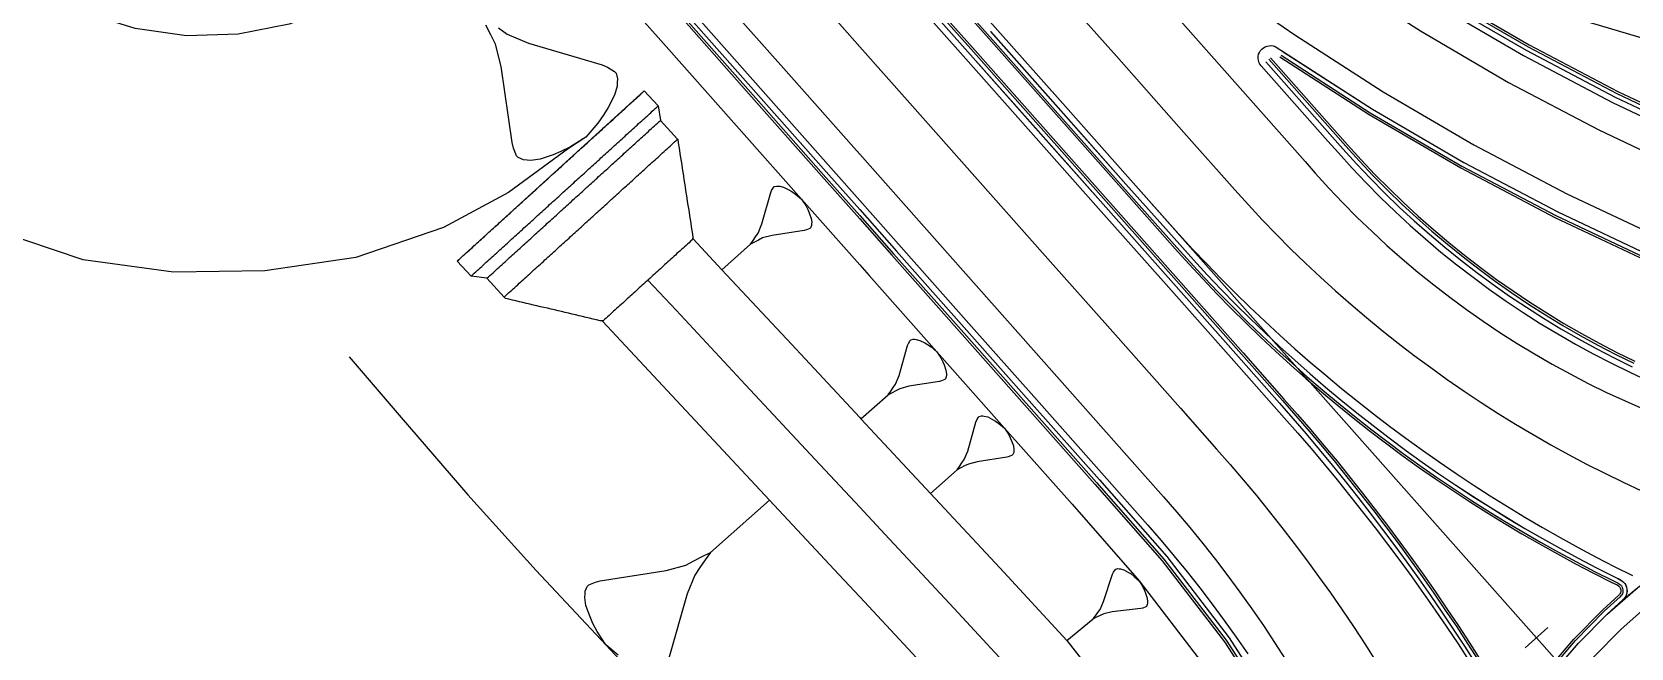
# Model space of a CAD drawing. Extents: x 387562 to 388546, y 804386 to 804945.
# Drawn here: x 387859.4 to 387937.8, y 804760.4 to 804790.6 of the extents above; entities that cross this region are included whole.
import ezdxf

# ---------------------------------------------------------------- set-up
doc = ezdxf.new("R2010")
doc.units = 0
doc.layers.get('0').update_dxf_attribs({"linetype": 'CONTINUOUS'})

msp = doc.modelspace()

# ---------------------------------------------------------------- linework, layer by layer
at = {"color": 1}
for p, q in [((387881.9092, 804790.4293), (387881.6742, 804790.8959)), ((387882.1441, 804789.9627), (387881.9092, 804790.4293)), ((387882.293, 804790.7602), (387882.7199, 804790.459)), ((387882.7199, 804790.459), (387883.7656, 804790.0222)), ((387882.422, 804788.8641), (387882.1441, 804789.9627)), ((387883.7656, 804790.0222), (387887.3691, 804788.9466)), ((387882.9546, 804785.1413), (387882.422, 804788.8641)), ((387887.3691, 804788.9466), (387887.6305, 804788.8373)), ((387887.6305, 804788.8373), (387887.9747, 804788.6322)), ((387887.9747, 804788.6322), (387888.0574, 804788.5362)), ((387888.0574, 804788.5362), (387888.1269, 804788.2615)), ((387888.1136, 804788.0828), (387888.1004, 804787.9042)), ((387888.1269, 804788.2615), (387888.1136, 804788.0828)), ((387887.9779, 804787.464), (387887.6635, 804786.8585)), ((387888.1004, 804787.9042), (387887.9779, 804787.464)), ((387887.4584, 804786.5144), (387887.1572, 804786.0875)), ((387887.6635, 804786.8585), (387887.4584, 804786.5144)), ((387887.1572, 804786.0875), (387886.5682, 804785.4125)), ((387883.0241, 804784.8666), (387882.9546, 804785.1413)), ((387885.8137, 804784.9294), (387885.3471, 804784.6944)), ((387886.5682, 804785.4125), (387885.8137, 804784.9294)), ((387883.1763, 804784.496), (387883.0241, 804784.8666)), ((387883.259, 804784.4), (387883.1763, 804784.496)), ((387883.5204, 804784.2908), (387883.259, 804784.4)), ((387883.6991, 804784.2776), (387883.5204, 804784.2908)), ((387883.8778, 804784.2643), (387883.6991, 804784.2776)), ((387884.3312, 804784.3206), (387883.8778, 804784.2643)), ((387884.9764, 804784.5422), (387884.3312, 804784.3206)), ((387885.3471, 804784.6944), (387884.9764, 804784.5422)), ((387895.2014, 804781.1478), (387895.6366, 804782.6833)), ((387895.6366, 804782.6833), (387895.6814, 804782.7949)), ((387895.6814, 804782.7949), (387895.7664, 804782.9422)), ((387895.7664, 804782.9422), (387895.8067, 804782.9779)), ((387895.8067, 804782.9779), (387895.9228, 804783.009)), ((387895.9228, 804783.009), (387895.9987, 804783.0044)), ((387895.9987, 804783.0044), (387896.0746, 804782.9998)), ((387896.0746, 804782.9998), (387896.2621, 804782.9505)), ((387896.2621, 804782.9505), (387896.521, 804782.8206)), ((387896.521, 804782.8206), (387896.6682, 804782.7356)), ((387896.6682, 804782.7356), (387896.8511, 804782.6103)), ((387896.8511, 804782.6103), (387897.1411, 804782.3643)), ((387897.1411, 804782.3643), (387897.3505, 804782.047)), ((387897.3505, 804782.047), (387897.453, 804781.8504)), ((387897.453, 804781.8504), (387897.5198, 804781.694)), ((387895.0222, 804780.7014), (387895.2014, 804781.1478)), ((387897.5198, 804781.694), (387897.6177, 804781.4214)), ((387897.6351, 804781.0776), (387897.5903, 804780.966)), ((387897.6177, 804781.4214), (387897.6442, 804781.2294)), ((387897.6396, 804781.1535), (387897.6351, 804781.0776)), ((387897.6442, 804781.2294), (387897.6396, 804781.1535)), ((387894.6464, 804780.1527), (387894.7716, 804780.3356)), ((387894.843, 804780.2551), (387894.6464, 804780.1527)), ((387894.7716, 804780.3356), (387894.8969, 804780.5185)), ((387895.0396, 804780.3576), (387894.843, 804780.2551)), ((387894.8969, 804780.5185), (387895.0222, 804780.7014)), ((387895.2362, 804780.46), (387895.0396, 804780.3576)), ((387895.7008, 804780.5844), (387895.2362, 804780.46)), ((387897.2775, 804780.8324), (387895.7008, 804780.5844)), ((387897.3936, 804780.8635), (387897.2775, 804780.8324)), ((387897.55, 804780.9303), (387897.3936, 804780.8635)), ((387897.5903, 804780.966), (387897.55, 804780.9303)), ((387893.2381, 804778.9041), (387894.6464, 804780.1527)), ((387901.9288, 804773.7236), (387902.343, 804775.1851)), ((387902.343, 804775.1851), (387902.3856, 804775.2913)), ((387902.3856, 804775.2913), (387902.4666, 804775.4315)), ((387902.4666, 804775.4315), (387902.5049, 804775.4654)), ((387902.5049, 804775.4654), (387902.6154, 804775.495)), ((387902.6154, 804775.495), (387902.6877, 804775.4907)), ((387902.6877, 804775.4907), (387902.7599, 804775.4863)), ((387902.7599, 804775.4863), (387902.9383, 804775.4394)), ((387902.9383, 804775.4394), (387903.1847, 804775.3158)), ((387903.1847, 804775.3158), (387903.3248, 804775.2348)), ((387903.3248, 804775.2348), (387903.4989, 804775.1156)), ((387903.4989, 804775.1156), (387903.7749, 804774.8815)), ((387903.7749, 804774.8815), (387903.9742, 804774.5795)), ((387903.9742, 804774.5795), (387904.0718, 804774.3923)), ((387904.0718, 804774.3923), (387904.1353, 804774.2435)), ((387904.1353, 804774.2435), (387904.2285, 804773.9841)), ((387904.2285, 804773.9841), (387904.2537, 804773.8013)), ((387901.639, 804773.1247), (387901.7582, 804773.2988)), ((387901.7582, 804773.2988), (387901.9288, 804773.7236)), ((387902.4041, 804773.1875), (387901.9619, 804773.0691)), ((387903.9047, 804773.4235), (387902.4041, 804773.1875)), ((387904.0153, 804773.4531), (387903.9047, 804773.4235)), ((387904.1641, 804773.5167), (387904.0153, 804773.4531)), ((387904.2024, 804773.5506), (387904.1641, 804773.5167)), ((387904.245, 804773.6568), (387904.2024, 804773.5506)), ((387904.2494, 804773.7291), (387904.245, 804773.6568)), ((387904.2537, 804773.8013), (387904.2494, 804773.7291)), ((387900.0602, 804771.5883), (387901.4005, 804772.7765)), ((387901.4005, 804772.7765), (387901.5198, 804772.9506)), ((387901.5877, 804772.8741), (387901.4005, 804772.7765)), ((387901.5198, 804772.9506), (387901.639, 804773.1247)), ((387901.7748, 804772.9716), (387901.5877, 804772.8741)), ((387901.9619, 804773.0691), (387901.7748, 804772.9716)), ((387905.7378, 804771.5395), (387905.8166, 804771.6761)), ((387905.8166, 804771.6761), (387905.854, 804771.7092)), ((387905.854, 804771.7092), (387905.9617, 804771.7381)), ((387905.9617, 804771.7381), (387906.0321, 804771.7338)), ((387906.0321, 804771.7338), (387906.1025, 804771.7296)), ((387906.1025, 804771.7296), (387906.2765, 804771.6838)), ((387906.2765, 804771.6838), (387906.5166, 804771.5634)), ((387905.2925, 804770.0116), (387905.6962, 804771.436)), ((387905.6962, 804771.436), (387905.7378, 804771.5395)), ((387906.5166, 804771.5634), (387906.6531, 804771.4845)), ((387906.6531, 804771.4845), (387906.8228, 804771.3683)), ((387906.8228, 804771.3683), (387907.0918, 804771.1401)), ((387907.0918, 804771.1401), (387907.2861, 804770.8457)), ((387907.2861, 804770.8457), (387907.3811, 804770.6633)), ((387907.3811, 804770.6633), (387907.4431, 804770.5183)), ((387907.4431, 804770.5183), (387907.5339, 804770.2655)), ((387907.5339, 804770.2655), (387907.5585, 804770.0873)), ((387907.5543, 804770.0169), (387907.55, 804769.9465)), ((387907.5585, 804770.0873), (387907.5543, 804770.0169)), ((387904.7776, 804769.0885), (387904.8938, 804769.2582)), ((387904.8938, 804769.2582), (387905.0101, 804769.4279)), ((387905.1424, 804769.2786), (387904.96, 804769.1835)), ((387905.0101, 804769.4279), (387905.1263, 804769.5976)), ((387905.1263, 804769.5976), (387905.2925, 804770.0116)), ((387905.3248, 804769.3736), (387905.1424, 804769.2786)), ((387905.7558, 804769.489), (387905.3248, 804769.3736)), ((387907.2183, 804769.7191), (387905.7558, 804769.489)), ((387907.3261, 804769.7479), (387907.2183, 804769.7191)), ((387907.4711, 804769.8099), (387907.3261, 804769.7479)), ((387907.5085, 804769.843), (387907.4711, 804769.8099)), ((387907.55, 804769.9465), (387907.5085, 804769.843)), ((387903.4713, 804767.9303), (387904.7776, 804769.0885)), ((387904.96, 804769.1835), (387904.7776, 804769.0885)), ((387895.5705, 804767.608), (387892.679, 804765.0446)), ((387891.4679, 804764.4135), (387891.8716, 804764.6239)), ((387891.8716, 804764.6239), (387892.2753, 804764.8342)), ((387892.4218, 804764.669), (387892.1646, 804764.2934)), ((387892.2753, 804764.8342), (387892.679, 804765.0446)), ((387892.679, 804765.0446), (387892.4218, 804764.669)), ((387887.2769, 804763.6489), (387890.5141, 804764.1581)), ((387890.5141, 804764.1581), (387891.4679, 804764.4135)), ((387891.9074, 804763.9179), (387891.5394, 804763.0015)), ((387892.1646, 804764.2934), (387891.9074, 804763.9179)), ((387911.9586, 804762.6336), (387912.3926, 804763.9708)), ((387912.3926, 804763.9708), (387912.4357, 804764.0676)), ((387912.4357, 804764.0676), (387912.5154, 804764.1944)), ((387912.5154, 804764.1944), (387912.552, 804764.2244)), ((387912.552, 804764.2244), (387912.6553, 804764.2479)), ((387912.6553, 804764.2479), (387912.722, 804764.2414)), ((387912.722, 804764.2414), (387912.7886, 804764.2349)), ((387912.7886, 804764.2349), (387912.952, 804764.1852)), ((387912.952, 804764.1852), (387913.1756, 804764.0623)), ((387913.1756, 804764.0623), (387913.3024, 804763.9826)), ((387913.3024, 804763.9826), (387913.4592, 804763.8663)), ((387913.4592, 804763.8663), (387913.7063, 804763.6401)), ((387886.524, 804762.8339), (387886.5334, 804762.9897)), ((387886.5334, 804762.9897), (387886.5428, 804763.1456)), ((387886.5428, 804763.1456), (387886.6347, 804763.3747)), ((387886.6347, 804763.3747), (387886.7174, 804763.4479)), ((387886.7174, 804763.4479), (387887.0384, 804763.585)), ((387887.0384, 804763.585), (387887.2769, 804763.6489)), ((387891.5394, 804763.0015), (387890.6459, 804759.8487)), ((387913.7063, 804763.6401), (387913.8801, 804763.3539)), ((387913.8801, 804763.3539), (387913.9638, 804763.1774)), ((387913.9638, 804763.1774), (387914.0174, 804763.0375)), ((387914.0174, 804763.0375), (387914.0945, 804762.7944)), ((387886.5785, 804762.4396), (387886.524, 804762.8339)), ((387886.7795, 804761.88), (387886.5785, 804762.4396)), ((387911.6697, 804762.0898), (387911.7861, 804762.2467)), ((387911.7861, 804762.2467), (387911.9586, 804762.6336)), ((387913.7756, 804762.2872), (387912.3795, 804762.1212)), ((387913.8788, 804762.3107), (387913.7756, 804762.2872)), ((387914.0187, 804762.3643), (387913.8788, 804762.3107)), ((387914.0553, 804762.3944), (387914.0187, 804762.3643)), ((387914.0985, 804762.4911), (387914.0553, 804762.3944)), ((387914.0945, 804762.7944), (387914.1115, 804762.6245)), ((387914.105, 804762.5578), (387914.0985, 804762.4911)), ((387914.1115, 804762.6245), (387914.105, 804762.5578)), ((387886.9166, 804761.5589), (387886.7795, 804761.88)), ((387887.1269, 804761.1552), (387886.9166, 804761.5589)), ((387910.1561, 804760.7238), (387911.4371, 804761.7761)), ((387911.4371, 804761.7761), (387911.5534, 804761.9329)), ((387911.6135, 804761.8597), (387911.4371, 804761.7761)), ((387911.5534, 804761.9329), (387911.6697, 804762.0898)), ((387911.79, 804761.9434), (387911.6135, 804761.8597)), ((387911.9665, 804762.027), (387911.79, 804761.9434)), ((387912.3795, 804762.1212), (387911.9665, 804762.027)), ((387887.557, 804760.5037), (387887.1269, 804761.1552)), ((387888.1523, 804759.9987), (387887.557, 804760.5037))]:
    msp.add_line(p, q, dxfattribs=at)
at = {"color": 3}
msp.add_line((387933.7407, 804761.3555), (387932.6183, 804760.3604), dxfattribs=at)
at = {"color": 1, "linetype": 'CONTINUOUS'}
for points in [[(387886.5682, 804785.4125), (387885.7182, 804784.8436), (387882.7822, 804782.699), (387879.5863, 804780.9818), (387875.2978, 804779.5095), (387870.8393, 804778.8517), (387866.3619, 804778.786), (387861.9299, 804779.389), (387857.6974, 804780.8168), (387853.9182, 804783.1521), (387850.7933, 804786.2337), (387848.597, 804789.4232), (387848.3819, 804789.7881), (387848.1478, 804790.1354), (387846.036, 804793.8957), (387845.2519, 804795.9183), (387843.9405, 804800)], [(387878.544, 804794.7214), (387877.775, 804794.0585), (387876.1576, 804792.8416), (387874.3932, 804791.8497), (387872.0194, 804790.9496), (387869.5292, 804790.4558), (387866.9915, 804790.3819), (387864.4768, 804790.7301), (387862.0546, 804791.4906), (387859.7922, 804792.6424), (387857.7522, 804794.1535), (387856.1533, 804795.7864), (387855.9912, 804795.9822), (387855.8324, 804796.1806), (387854.3872, 804798.3867), (387853.5196, 804800)], [(387882.0546, 804800), (387884.0605, 804797.4958), (387887.1904, 804793.5885), (387890.5073, 804789.8471), (387893.8242, 804786.1057), (387897.1411, 804782.3643), (387900, 804779.1395)], [(387883.9119, 804800), (387885.2204, 804798.524), (387888.5373, 804794.7826), (387891.8542, 804791.0412), (387895.1711, 804787.2998), (387898.488, 804783.5584), (387900, 804781.8529)], [(387917.2382, 804800), (387920.2728, 804797.6507), (387921.5667, 804796.7073), (387924.2915, 804794.81), (387928.4299, 804792.1467), (387932.6802, 804789.6658), (387937.0343, 804787.372), (387941.484, 804785.2696), (387946.0208, 804783.3625), (387950.6362, 804781.6545), (387955.3216, 804780.1487), (387960.0679, 804778.8479), (387964.8663, 804777.7547), (387969.7077, 804776.8711), (387973.4783, 804776.3322), (387974.5829, 804776.1987), (387978.1803, 804775.8402), (387979.4827, 804775.7389), (387984.3979, 804775.4925), (387989.3191, 804775.4599), (387994.2371, 804775.6413), (387999.1426, 804776.0363), (388000, 804776.143)], [(387919.3613, 804800), (387921.0461, 804798.6957), (387922.3251, 804797.7632), (387925.0186, 804795.8877), (387929.1095, 804793.2549), (387933.772, 804791.6332), (387938.4639, 804790.2349), (387942.7878, 804788.1919), (387947.1964, 804786.3388), (387951.6814, 804784.679), (387956.2342, 804783.2158), (387960.8464, 804781.9518), (387965.5091, 804780.8895), (387970.2137, 804780.0308), (387973.8777, 804779.5072), (387974.9511, 804779.3775), (387978.4468, 804779.0291), (387979.7124, 804778.9307), (387984.4886, 804778.6912), (387989.2707, 804778.6596), (387994.0497, 804778.8358), (387998.8165, 804779.2196), (388000, 804779.3669)], [(387900, 804795.572), (387901.9812, 804793.3372), (387905.2981, 804789.5958), (387908.615, 804785.8544), (387911.9319, 804782.113), (387915.2488, 804778.3716), (387918.5657, 804774.6302), (387920.5741, 804772.3647), (387921.2338, 804771.6131), (387921.8859, 804770.855), (387922.5303, 804770.0903), (387923.1671, 804769.3193), (387923.7962, 804768.5419), (387924.4174, 804767.7583), (387925.0308, 804766.9685), (387925.6363, 804766.1726), (387926.2337, 804765.3707), (387926.8231, 804764.5629), (387927.4044, 804763.7492), (387927.9776, 804762.9297), (387928.5425, 804762.1046), (387929.0991, 804761.2738), (387929.6474, 804760.4375), (387930.1873, 804759.5958)], [(387906.419, 804790.5896), (387909.7359, 804786.8482), (387913.0528, 804783.1067), (387915.6885, 804780.1338), (387916.3572, 804779.3903), (387917.0365, 804778.6564), (387917.7261, 804777.9322), (387918.4261, 804777.218), (387919.1362, 804776.5139), (387919.8562, 804775.82), (387920.5862, 804775.1365), (387921.3258, 804774.4634), (387922.0749, 804773.801), (387922.8334, 804773.1493), (387923.6012, 804772.5086), (387924.378, 804771.8789), (387925.1638, 804771.2603), (387925.9583, 804770.653), (387926.7614, 804770.0572), (387927.5729, 804769.4729), (387928.3927, 804768.9002), (387929.2206, 804768.3393), (387930.0564, 804767.7903), (387930.9, 804767.2533), (387931.7511, 804766.7283), (387932.6097, 804766.2156), (387933.4755, 804765.7153), (387934.3484, 804765.2273), (387935.2281, 804764.7518), (387936.1146, 804764.289), (387937.0076, 804763.8389), (387937.281, 804763.7043), (387937.3666, 804763.6531), (387937.4426, 804763.5884), (387937.5067, 804763.5121), (387937.5573, 804763.4261), (387937.5929, 804763.333), (387937.6126, 804763.2352), (387937.6158, 804763.1356), (387937.6024, 804763.0368), (387937.5728, 804762.9415), (387937.5279, 804762.8525), (387937.4687, 804762.7722), (387937.4116, 804762.7151)], [(387919.9062, 804789.0953), (387923.1799, 804785.4028), (387923.6881, 804784.8295), (387924.3562, 804784.0925), (387925.0396, 804783.3716), (387925.7388, 804782.666), (387926.4535, 804781.9762), (387927.1833, 804781.3024), (387927.928, 804780.645), (387928.687, 804780.0043), (387929.4602, 804779.3807), (387930.247, 804778.7743), (387931.047, 804778.1857), (387931.86, 804777.6149), (387932.6854, 804777.0623), (387933.5229, 804776.5282), (387934.3721, 804776.0129), (387935.2325, 804775.5165), (387936.1037, 804775.0394), (387936.9853, 804774.5818), (387937.8769, 804774.1438)], [(387920.7672, 804789.5868), (387925.136, 804786.7753), (387929.6228, 804784.1562), (387934.2193, 804781.7347), (387938.9166, 804779.5153), (387943.706, 804777.5021), (387948.5783, 804775.699), (387953.5245, 804774.1094), (387958.535, 804772.7362), (387963.6005, 804771.5822), (387968.7113, 804770.6494), (387972.6918, 804770.0805), (387973.8579, 804769.9396), (387977.6556, 804769.5611), (387979.0305, 804769.4542), (387984.2192, 804769.194), (387989.4144, 804769.1597), (387994.6062, 804769.3511), (387999.7847, 804769.7681), (388000, 804769.7949)], [(387900, 804781.8529), (387901.8049, 804779.817), (387905.1218, 804776.0756), (387908.4387, 804772.3342), (387911.7556, 804768.5928), (387915.0532, 804764.8342), (387918.107, 804760.8596), (387920.8479, 804756.6075), (387923.2634, 804752.067), (387925.333, 804747.2198)], [(387891.8327, 804780.4112), (387893.2381, 804778.9041), (387896.6491, 804775.2462), (387900, 804771.6528)], [(387900, 804779.1395), (387900.458, 804778.6229), (387903.7749, 804774.8815), (387907.0918, 804771.1401), (387910.4087, 804767.3987), (387913.7063, 804763.6401), (387916.7601, 804759.6655), (387919.501, 804755.4134), (387921.9165, 804750.8729), (387923.9861, 804746.0257)], [(387887.3949, 804776.3753), (387888.7484, 804774.9238), (387892.1594, 804771.2659), (387895.5705, 804767.608), (387898.9816, 804763.9501), (387900, 804762.8582)], [(387874.9713, 804774.6306), (387877.525, 804771.6559), (387880.7844, 804767.8635), (387884.1435, 804764.1595), (387887.557, 804760.5037), (387890.9704, 804756.8479), (387894.3596, 804753.2444), (387897.394, 804750.2403), (387899.6288, 804747.5888), (387900, 804747.0246)], [(387900, 804771.6528), (387900.0602, 804771.5883), (387903.4713, 804767.9303), (387906.8743, 804764.2815), (387910.1561, 804760.7238), (387913.0353, 804757.0397), (387915.5398, 804753.0868), (387917.7047, 804748.8552), (387919.542, 804744.3512), (387919.7201, 804743.2934)], [(387900, 804762.8582), (387902.3743, 804760.3128), (387905.5198, 804756.9152), (387908.1313, 804753.5827), (387910.3662, 804750.048), (387912.2935, 804746.263), (387913.9273, 804742.2357), (387914.038, 804741.3662)], [(387933.9344, 804759.0654), (387935.2314, 804760.5873), (387936.6356, 804762.011), (387937.4116, 804762.7151)]]:
    msp.add_lwpolyline(points, dxfattribs=at)
at = {"color": 7, "linetype": 'CONTINUOUS'}
for points in [[(387883.511, 804800), (387884.9959, 804798.325), (387888.3128, 804794.5836), (387891.6297, 804790.8422), (387894.9466, 804787.1008), (387898.2635, 804783.3594), (387900, 804781.4006)], [(387883.658, 804800), (387885.0782, 804798.398), (387888.3951, 804794.6566), (387891.712, 804790.9152), (387895.0289, 804787.1738), (387898.3458, 804783.4324), (387900, 804781.5665)], [(387886.3174, 804800), (387886.5673, 804799.7181), (387889.8842, 804795.9767), (387893.2011, 804792.2353), (387896.518, 804788.4939), (387899.8349, 804784.7525), (387900, 804784.5662)], [(387890.9948, 804800), (387892.5032, 804798.2985), (387895.8201, 804794.5571), (387899.137, 804790.8157), (387900, 804789.8423)], [(387908.9749, 804800), (387909.1138, 804799.8718), (387913.0465, 804796.544), (387917.1202, 804793.3903), (387918.4747, 804792.4027), (387921.3271, 804790.4166), (387925.6593, 804787.6286), (387930.1085, 804785.0315), (387934.6665, 804782.6303), (387939.3245, 804780.4294), (387944.0737, 804778.4331), (387948.9053, 804776.6451), (387953.81, 804775.0688), (387958.7785, 804773.7072), (387963.8016, 804772.5628), (387968.8696, 804771.6378), (387972.8168, 804771.0736), (387973.9731, 804770.9339), (387977.739, 804770.5586)], [(387914.3793, 804800), (387915.2487, 804799.2643), (387919.2021, 804796.2038), (387920.5166, 804795.2454), (387923.2847, 804793.3179), (387927.489, 804790.6123), (387931.8068, 804788.0919), (387936.2301, 804785.7616), (387940.7505, 804783.6257), (387945.3595, 804781.6884), (387950.0484, 804779.9532), (387954.8082, 804778.4234), (387959.63, 804777.102), (387964.5047, 804775.9914), (387969.4231, 804775.0937), (387973.2536, 804774.5463), (387974.3758, 804774.4107), (387978.0304, 804774.0464), (387979.3535, 804773.9436), (387984.3468, 804773.6932), (387989.3463, 804773.6601), (387994.3426, 804773.8444), (387999.326, 804774.2456), (388000, 804774.3295)], [(387914.3793, 804800), (387915.2487, 804799.2643), (387919.2021, 804796.2038), (387920.5166, 804795.2454), (387923.2847, 804793.3179), (387927.489, 804790.6123), (387931.8068, 804788.0919), (387936.2301, 804785.7616), (387940.7505, 804783.6257), (387945.3595, 804781.6884), (387950.0484, 804779.9532), (387954.8082, 804778.4234), (387959.63, 804777.102), (387964.5047, 804775.9914), (387969.4231, 804775.0937), (387973.2536, 804774.5463), (387974.3758, 804774.4107), (387978.0304, 804774.0464), (387979.3535, 804773.9436), (387984.3468, 804773.6932), (387989.3463, 804773.6601), (387994.3426, 804773.8444), (387999.326, 804774.2456), (388000, 804774.3295)], [(387917.5485, 804800), (387920.3858, 804797.8034), (387921.6775, 804796.8617), (387924.3978, 804794.9675), (387928.5293, 804792.3087), (387932.7724, 804789.8319), (387937.1192, 804787.542), (387941.5614, 804785.4431), (387946.0906, 804783.5392), (387950.6983, 804781.8341), (387955.3758, 804780.3308), (387960.1141, 804779.0322), (387964.9045, 804777.9408), (387969.7377, 804777.0587), (387973.502, 804776.5207), (387974.6047, 804776.3875), (387978.1962, 804776.0295), (387979.4963, 804775.9284), (387984.4033, 804775.6824), (387989.3162, 804775.6499), (387994.226, 804775.831), (387999.1232, 804776.2253), (388000, 804776.3344)], [(387917.7281, 804800), (387920.4512, 804797.8919), (387921.7417, 804796.951), (387924.4593, 804795.0587), (387928.5868, 804792.4025), (387932.8258, 804789.9281), (387937.1683, 804787.6404), (387941.6062, 804785.5435), (387946.131, 804783.6416), (387950.7342, 804781.938), (387955.4071, 804780.4362), (387960.1409, 804779.1389), (387964.9266, 804778.0486), (387969.7551, 804777.1673), (387973.5157, 804776.6298), (387974.6174, 804776.4967), (387978.2053, 804776.1391), (387979.5042, 804776.0381), (387984.4064, 804775.7924), (387989.3146, 804775.7599), (387994.2196, 804775.9408), (387999.112, 804776.3347), (388000, 804776.4452)], [(387900, 804796.0242), (387902.2057, 804793.5362), (387905.5226, 804789.7948), (387908.8395, 804786.0534), (387912.1564, 804782.312), (387915.4733, 804778.5706), (387918.7902, 804774.8292), (387920.7994, 804772.5629), (387921.4602, 804771.8099), (387922.1143, 804771.0495), (387922.7607, 804770.2825), (387923.3994, 804769.5092), (387924.0303, 804768.7295), (387924.6534, 804767.9435), (387925.2687, 804767.1513), (387925.8759, 804766.3531), (387926.4752, 804765.5487), (387927.0664, 804764.7385), (387927.6494, 804763.9223), (387928.2243, 804763.1004), (387928.7909, 804762.2728), (387929.3492, 804761.4395), (387929.8991, 804760.6007), (387930.4407, 804759.7565)], [(387900, 804795.8735), (387902.1309, 804793.4699), (387905.4478, 804789.7285), (387908.7647, 804785.9871), (387912.0816, 804782.2457), (387915.3985, 804778.5043), (387918.7154, 804774.7629), (387920.7243, 804772.4968), (387921.3847, 804771.7443), (387922.0381, 804770.9846), (387922.6839, 804770.2185), (387923.322, 804769.4459), (387923.9523, 804768.667), (387924.5748, 804767.8818), (387925.1894, 804767.0904), (387925.796, 804766.2929), (387926.3947, 804765.4894), (387926.9853, 804764.6799), (387927.5677, 804763.8646), (387928.142, 804763.0435), (387928.7081, 804762.2167), (387929.2658, 804761.3843), (387929.8152, 804760.5463), (387930.3562, 804759.7029)], [(387900, 804795.1183), (387901.756, 804793.1376), (387905.0729, 804789.3961), (387908.3898, 804785.6547), (387911.7067, 804781.9133), (387915.0236, 804778.1719), (387918.3405, 804774.4305), (387920.8128, 804771.6418), (387921.4724, 804770.8902), (387922.1245, 804770.1321), (387922.7689, 804769.3675), (387923.4057, 804768.5964), (387924.0348, 804767.8191), (387924.656, 804767.0355), (387925.2694, 804766.2457), (387925.8748, 804765.4498), (387926.4723, 804764.6479), (387927.0617, 804763.8401), (387927.643, 804763.0264), (387928.2161, 804762.2069), (387928.781, 804761.3818), (387929.3376, 804760.551), (387929.8859, 804759.7147)], [(387902.8776, 804794.132), (387906.1945, 804790.3906), (387909.5114, 804786.6491), (387912.8284, 804782.9077), (387915.4651, 804779.9335), (387916.1356, 804779.1881), (387916.8177, 804778.451), (387917.5104, 804777.7238), (387918.2133, 804777.0065), (387918.9265, 804776.2994), (387919.6496, 804775.6025), (387920.3827, 804774.916), (387921.1254, 804774.2401), (387921.8778, 804773.5748), (387922.6396, 804772.9204), (387923.4106, 804772.2769), (387924.1908, 804771.6445), (387924.9799, 804771.0233), (387925.7778, 804770.4134), (387926.5843, 804769.815), (387927.3993, 804769.2282), (387928.2227, 804768.653), (387929.0541, 804768.0897), (387929.8935, 804767.5384), (387930.7407, 804766.999), (387931.5955, 804766.4719), (387932.4577, 804765.957), (387933.3273, 804765.4545), (387934.2039, 804764.9644), (387935.0874, 804764.4869), (387935.9776, 804764.0221), (387936.8745, 804763.57), (387937.1326, 804763.4435), (387937.1915, 804763.4095), (387937.2297, 804763.377), (387937.2617, 804763.3389), (387937.287, 804763.296), (387937.3048, 804763.2495), (387937.3146, 804763.2007), (387937.3162, 804763.1509), (387937.3095, 804763.1016), (387937.2948, 804763.0541), (387937.2723, 804763.0097), (387937.2428, 804762.9696), (387937.2143, 804762.941)], [(387902.9525, 804794.1983), (387906.2694, 804790.4569), (387909.5863, 804786.7155), (387912.9032, 804782.9741), (387915.5396, 804780.0003), (387916.2094, 804779.2555), (387916.8907, 804778.5195), (387917.5823, 804777.7933), (387918.2843, 804777.077), (387918.9964, 804776.3709), (387919.7185, 804775.675), (387920.4505, 804774.9895), (387921.1922, 804774.3145), (387921.9435, 804773.6502), (387922.7042, 804772.9967), (387923.4741, 804772.3541), (387924.2532, 804771.7226), (387925.0412, 804771.1023), (387925.838, 804770.4933), (387926.6433, 804769.8957), (387927.4572, 804769.3097), (387928.2793, 804768.7354), (387929.1096, 804768.1729), (387929.9478, 804767.6223), (387930.7938, 804767.0838), (387931.6474, 804766.5574), (387932.5084, 804766.0432), (387933.3767, 804765.5414), (387934.252, 804765.052), (387935.1343, 804764.5752), (387936.0233, 804764.1111), (387936.9188, 804763.6597), (387937.1818, 804763.5306), (387937.2501, 804763.4905), (387937.3007, 804763.4475), (387937.3434, 804763.3966), (387937.3771, 804763.3394), (387937.4008, 804763.2773), (387937.4139, 804763.2122), (387937.4161, 804763.1458), (387937.4072, 804763.08), (387937.3875, 804763.0166), (387937.3575, 804762.9573), (387937.3181, 804762.9038), (387937.28, 804762.8657)], [(387909.2632, 804793.1111), (387912.5802, 804789.3697), (387915.8971, 804785.6283), (387918.3844, 804782.8225), (387919.054, 804782.0798), (387919.7359, 804781.3484), (387920.4299, 804780.6284), (387921.1357, 804779.92), (387921.8533, 804779.2236), (387922.5824, 804778.5392), (387923.3228, 804777.867), (387924.0743, 804777.2073), (387924.8366, 804776.5602), (387925.6097, 804775.9258), (387926.3932, 804775.3045), (387927.187, 804774.6963), (387927.9908, 804774.1014), (387928.8044, 804773.52), (387929.6276, 804772.9522), (387930.4601, 804772.3983), (387931.3017, 804771.8582), (387932.1522, 804771.3323), (387933.0114, 804770.8206), (387933.879, 804770.3234), (387934.7547, 804769.8406), (387935.6384, 804769.3725), (387936.5297, 804768.9192), (387937.4285, 804768.4808), (387938.3345, 804768.0575)], [(387915.1991, 804791.6915), (387918.516, 804787.9501), (387921.8329, 804784.2087), (387922.3317, 804783.6461), (387923.0033, 804782.9052), (387923.6913, 804782.1795), (387924.3952, 804781.4692), (387925.1147, 804780.7748), (387925.8494, 804780.0965), (387926.5991, 804779.4346), (387927.3632, 804778.7897), (387928.1416, 804778.1618), (387928.9336, 804777.5514), (387929.7391, 804776.9588), (387930.5575, 804776.3842), (387931.3884, 804775.8279), (387932.2316, 804775.2902), (387933.0864, 804774.7714), (387933.9526, 804774.2717), (387934.8297, 804773.7914), (387935.7172, 804773.3307), (387936.6148, 804772.8898), (387937.5219, 804772.469), (387938.4381, 804772.0684)], [(387906.6443, 804790.7892), (387909.9612, 804787.0478), (387913.2781, 804783.3064), (387914.9749, 804781.3925), (387915.6432, 804780.6486), (387916.3214, 804779.9138), (387917.0094, 804779.188), (387917.7069, 804778.4715), (387918.414, 804777.7644), (387919.1304, 804777.0667), (387919.856, 804776.3787), (387920.5908, 804775.7003), (387921.3345, 804775.0319), (387922.0871, 804774.3734), (387922.8484, 804773.725), (387923.6183, 804773.0869), (387924.3966, 804772.459), (387925.1833, 804771.8416), (387925.978, 804771.2347), (387926.7808, 804770.6385), (387927.5915, 804770.053), (387928.4099, 804769.4784), (387929.2359, 804768.9147), (387930.0694, 804768.3621), (387930.9101, 804767.8207), (387931.758, 804767.2906), (387932.6129, 804766.7717), (387933.4746, 804766.2644), (387934.343, 804765.7685), (387935.218, 804765.2843), (387936.0993, 804764.8118), (387936.9868, 804764.3511), (387937.8804, 804763.9022)], [(387900, 804789.8423), (387902.4539, 804787.0743), (387905.7708, 804783.3329), (387909.0877, 804779.5915), (387912.4046, 804775.8501), (387915.7215, 804772.1087), (387917.4963, 804770.1068), (387918.1549, 804769.3544), (387918.8042, 804768.5938), (387919.4438, 804767.8251), (387920.0739, 804767.0486), (387920.6941, 804766.2642), (387921.3045, 804765.4721), (387921.905, 804764.6724), (387922.4954, 804763.8654), (387923.0757, 804763.0509), (387923.6457, 804762.2293), (387924.2055, 804761.4007), (387924.7548, 804760.5651), (387925.2937, 804759.7227)], [(387920.0484, 804789.2214), (387923.322, 804785.5288), (387923.8297, 804784.9562), (387924.4956, 804784.2217), (387925.176, 804783.5038), (387925.8722, 804782.8013), (387926.5839, 804782.1144), (387927.3107, 804781.4435), (387928.0521, 804780.7889), (387928.808, 804780.1509), (387929.5778, 804779.5299), (387930.3613, 804778.9261), (387931.1579, 804778.3399), (387931.9674, 804777.7716), (387932.7893, 804777.2214), (387933.6233, 804776.6895), (387934.4688, 804776.1764), (387935.3256, 804775.6821), (387936.1931, 804775.2071), (387937.071, 804774.7514), (387937.9588, 804774.3153)], [(387920.1307, 804789.2944), (387923.4043, 804785.6018), (387923.9116, 804785.0296), (387924.5762, 804784.2964), (387925.255, 804783.5804), (387925.9495, 804782.8796), (387926.6594, 804782.1944), (387927.3844, 804781.5251), (387928.124, 804780.8721), (387928.878, 804780.2357), (387929.6459, 804779.6163), (387930.4274, 804779.014), (387931.2221, 804778.4292), (387932.0296, 804777.8623), (387932.8495, 804777.3134), (387933.6814, 804776.7829), (387934.5249, 804776.271), (387935.3795, 804775.778), (387936.2449, 804775.3041), (387937.1206, 804774.8496), (387938.0062, 804774.4146)], [(387920.5994, 804789.3382), (387924.9792, 804786.5195), (387929.4773, 804783.8939), (387934.0852, 804781.4663), (387938.7944, 804779.2413), (387943.5958, 804777.2231), (387948.4804, 804775.4155), (387953.4389, 804773.8218), (387958.462, 804772.4453), (387963.5402, 804771.2883), (387968.6639, 804770.3531), (387972.6544, 804769.7828), (387973.8234, 804769.6416), (387977.6306, 804769.2621), (387979.0089, 804769.1549), (387984.2107, 804768.8941), (387989.419, 804768.8597), (387994.6237, 804769.0516), (387999.8153, 804769.4696), (388000, 804769.4926)], [(387920.6554, 804789.421), (387925.0314, 804786.6048), (387929.5258, 804783.9814), (387934.1299, 804781.5558), (387938.8351, 804779.3326), (387943.6325, 804777.3161), (387948.513, 804775.51), (387953.4674, 804773.9177), (387958.4863, 804772.5423), (387963.5603, 804771.3863), (387968.6797, 804770.4519), (387972.6669, 804769.882), (387973.8349, 804769.7409), (387977.639, 804769.3618), (387979.0161, 804769.2547), (387984.2136, 804768.9941), (387989.4174, 804768.9597), (387994.6179, 804769.1515), (387999.8051, 804769.5691), (388000, 804769.5934)], [(387900, 804784.5662), (387903.1518, 804781.0111), (387906.4687, 804777.2697), (387909.7856, 804773.5283), (387913.1025, 804769.7868), (387914.8877, 804767.7732), (387915.5449, 804767.0195), (387916.1896, 804766.2552), (387916.8218, 804765.4804), (387917.4412, 804764.6953), (387918.0476, 804763.9001), (387918.6409, 804763.0952), (387919.2209, 804762.2806), (387919.7875, 804761.4566), (387920.3405, 804760.6235), (387920.8798, 804759.7813)], [(387900, 804781.5665), (387901.6627, 804779.6909), (387904.9796, 804775.9495), (387908.2965, 804772.2081), (387911.6134, 804768.4667), (387914.911, 804764.7082), (387917.9649, 804760.7336), (387920.7057, 804756.4815), (387923.1212, 804751.9409), (387925.1908, 804747.0937)], [(387900, 804781.4006), (387901.5804, 804779.618), (387904.8973, 804775.8766), (387908.2142, 804772.1352), (387911.5311, 804768.3937), (387914.8287, 804764.6352), (387917.8826, 804760.6606), (387920.6234, 804756.4085), (387923.0389, 804751.8679), (387925.1085, 804747.0208)], [(387889.6163, 804778.3905), (387890.9932, 804776.914), (387894.4043, 804773.2561), (387897.8153, 804769.5981), (387900, 804767.2554)], [(387935.9692, 804759.9108), (387937.3222, 804761.2826), (387938.7714, 804762.5525), (387940.3091, 804763.7137), (387941.927, 804764.7601), (387943.6167, 804765.6862), (387945.3692, 804766.4871), (387947.1753, 804767.1585), (387949.0254, 804767.6969), (387950.9098, 804768.0994), (387952.8184, 804768.364), (387954.7411, 804768.4891), (387955.5, 804768.5)], [(387900, 804767.2554), (387901.2264, 804765.9402), (387904.6243, 804762.2972), (387907.8379, 804758.8195), (387910.5833, 804755.3112), (387912.953, 804751.5674), (387914.9991, 804747.5591), (387916.7347, 804743.2934), (387916.879, 804742.3298)], [(387933.6991, 804759.2516), (387935.0103, 804760.7901), (387936.4298, 804762.2293), (387937.2143, 804762.941)], [(387933.7775, 804759.1895), (387935.084, 804760.7225), (387936.4984, 804762.1565), (387937.28, 804762.8657)]]:
    msp.add_lwpolyline(points, dxfattribs=at)
at = {"color": 2, "linetype": 'CONTINUOUS'}
for points in [[(387884.3128, 804800), (387885.4449, 804798.7231), (387888.7618, 804794.9816), (387892.0787, 804791.2402), (387895.3956, 804787.4988), (387898.7125, 804783.7574), (387900, 804782.3051)], [(387916.7482, 804800), (387920.0943, 804797.4095), (387921.3917, 804796.4637), (387924.1237, 804794.5613), (387928.2731, 804791.891), (387932.5346, 804789.4035), (387936.9003, 804787.1036), (387941.3617, 804784.9956), (387945.9106, 804783.0835), (387950.5383, 804781.3709), (387955.236, 804779.8611), (387959.9949, 804778.557), (387964.806, 804777.4608), (387969.6602, 804776.5749), (387973.4408, 804776.0345), (387974.5484, 804775.9007), (387978.1554, 804775.5412), (387979.4612, 804775.4397), (387984.3894, 804775.1926), (387989.3237, 804775.16), (387994.2547, 804775.3418), (387999.1732, 804775.7378), (388000, 804775.8407)], [(387900, 804795.5705), (387901.9805, 804793.3366), (387905.2974, 804789.5952), (387908.6143, 804785.8538), (387911.9312, 804782.1123), (387915.2481, 804778.3709), (387918.565, 804774.6295), (387920.5734, 804772.3641), (387921.233, 804771.6125), (387921.8851, 804770.8543), (387922.5296, 804770.0897), (387923.1663, 804769.3187), (387923.7954, 804768.5413), (387924.4166, 804767.7577), (387925.03, 804766.9679), (387925.6355, 804766.172), (387926.2329, 804765.3701), (387926.8223, 804764.5623), (387927.4036, 804763.7486), (387927.9767, 804762.9291), (387928.5417, 804762.104), (387929.0983, 804761.2732), (387929.6466, 804760.437), (387930.1865, 804759.5952)], [(387906.4198, 804790.5902), (387909.7367, 804786.8488), (387913.0536, 804783.1074), (387915.6892, 804780.1345), (387916.3579, 804779.3909), (387917.0372, 804778.657), (387917.7269, 804777.9329), (387918.4268, 804777.2187), (387919.1369, 804776.5146), (387919.8569, 804775.8207), (387920.5868, 804775.1372), (387921.3264, 804774.4641), (387922.0756, 804773.8017), (387922.8341, 804773.1501), (387923.6018, 804772.5094), (387924.3786, 804771.8796), (387925.1644, 804771.2611), (387925.9589, 804770.6538), (387926.762, 804770.058), (387927.5735, 804769.4737), (387928.3933, 804768.901), (387929.2211, 804768.3401), (387930.0569, 804767.7911), (387930.9005, 804767.2541), (387931.7517, 804766.7292), (387932.6102, 804766.2165), (387933.476, 804765.7161), (387934.3489, 804765.2282), (387935.2286, 804764.7527), (387936.1151, 804764.2899), (387937.008, 804763.8398), (387937.2815, 804763.7051), (387937.3672, 804763.6539), (387937.4433, 804763.5891), (387937.5075, 804763.5126), (387937.5582, 804763.4266), (387937.5939, 804763.3333), (387937.6136, 804763.2354), (387937.6168, 804763.1355), (387937.6034, 804763.0365), (387937.5738, 804762.9412), (387937.5287, 804762.852), (387937.4695, 804762.7716), (387937.4122, 804762.7143)], [(387919.6818, 804788.8963), (387919.6727, 804788.9068), (387919.6147, 804788.9882), (387919.5711, 804789.0781), (387919.5429, 804789.1739), (387919.5311, 804789.2731), (387919.5359, 804789.3728), (387919.5571, 804789.4704), (387919.5943, 804789.5632), (387919.6463, 804789.6484), (387919.7118, 804789.7239), (387919.7888, 804789.7874), (387919.8754, 804789.8373), (387919.969, 804789.8721), (387920.0671, 804789.891), (387920.1669, 804789.8933), (387920.2658, 804789.879), (387920.3609, 804789.8484), (387920.4496, 804789.8026), (387920.4678, 804789.7907), (387920.7678, 804789.5877), (387925.1365, 804786.7761), (387929.6233, 804784.1571), (387934.2197, 804781.7356), (387938.917, 804779.5162)], [(387919.6818, 804788.8963), (387922.9554, 804785.2038), (387923.4646, 804784.6294), (387924.1362, 804783.8885), (387924.8241, 804783.1628), (387925.528, 804782.4525), (387926.2475, 804781.758), (387926.9823, 804781.0797), (387927.7319, 804780.4179), (387928.4961, 804779.773), (387929.2744, 804779.1451), (387930.0665, 804778.5347), (387930.8719, 804777.9421), (387931.6903, 804777.3675), (387932.5213, 804776.8112), (387933.3644, 804776.2735), (387934.2193, 804775.7547), (387935.0855, 804775.255), (387935.9626, 804774.7747), (387936.8501, 804774.314), (387937.7476, 804773.8731), (387938.6547, 804773.4523)], [(387900, 804782.3051), (387902.0294, 804780.016), (387905.3463, 804776.2746), (387908.6632, 804772.5332), (387911.9801, 804768.7918), (387914.1198, 804766.3782), (387914.777, 804765.6246), (387915.4218, 804764.8602), (387916.0539, 804764.0854), (387916.6733, 804763.3003), (387917.2797, 804762.5052), (387917.873, 804761.7002), (387918.453, 804760.8856), (387919.0196, 804760.0616)], [(387933.9352, 804759.0648), (387935.2321, 804760.5867), (387936.6363, 804762.0103), (387937.4122, 804762.7143), (387938.1402, 804763.3281), (387939.7358, 804764.5331), (387941.4148, 804765.619), (387943.1683, 804766.5801), (387944.987, 804767.4111), (387946.8612, 804768.1079), (387948.7811, 804768.6666), (387950.7366, 804769.0843), (387952.7172, 804769.3588), (387954.7125, 804769.4887), (387955.5, 804769.5)]]:
    msp.add_lwpolyline(points, dxfattribs=at)
at = {"color": 3, "linetype": 'CONTINUOUS'}
for points in [[(387900, 804798.2839), (387900.0105, 804798.2721), (387903.3274, 804794.5307), (387906.6443, 804790.7892), (387909.9612, 804787.0478), (387913.2781, 804783.3064), (387916.595, 804779.565), (387919.9119, 804775.8236), (387923.2288, 804772.0822), (387926.5457, 804768.3408), (387929.8626, 804764.5994), (387933.1795, 804760.858), (387936.4964, 804757.1166)], [(387933.9352, 804759.0648), (387935.2321, 804760.5867), (387936.6363, 804762.0103), (387938.1402, 804763.3281), (387939.7358, 804764.5331), (387941.4148, 804765.619), (387943.1683, 804766.5801), (387944.987, 804767.4111), (387946.8612, 804768.1079), (387948.7811, 804768.6666), (387950.7366, 804769.0843), (387952.7172, 804769.3588), (387954.7125, 804769.4887), (387955.5, 804769.5)]]:
    msp.add_lwpolyline(points, dxfattribs=at)
at = {"color": 252, "linetype": 'CONTINUOUS'}
for points in [[(387889.4383, 804787.6705), (387890.1205, 804786.9389), (387890.2314, 804786.2285), (387891.0727, 804785.304), (387891.0767, 804785.2995), (387891.1044, 804785.1205), (387891.1321, 804784.9415), (387891.1597, 804784.7625), (387891.1874, 804784.5835), (387891.2151, 804784.4045), (387891.2427, 804784.2255), (387891.2704, 804784.0465), (387891.298, 804783.8676), (387891.3257, 804783.6886), (387891.3534, 804783.5096), (387891.381, 804783.3306), (387891.4087, 804783.1516), (387891.4363, 804782.9726), (387891.464, 804782.7936), (387891.4917, 804782.6146), (387891.5193, 804782.4356), (387891.547, 804782.2566), (387891.5746, 804782.0776), (387891.6023, 804781.8986), (387891.63, 804781.7196), (387891.6576, 804781.5406), (387891.6853, 804781.3616), (387891.713, 804781.1826), (387891.7406, 804781.0036), (387891.7683, 804780.8246), (387891.7959, 804780.6456), (387891.8236, 804780.4666), (387891.7807, 804780.3652), (387891.7067, 804780.2979), (387891.6328, 804780.2306), (387891.5588, 804780.1633), (387891.4848, 804780.096), (387891.4108, 804780.0287), (387891.3368, 804779.9614), (387891.2629, 804779.8941), (387891.1889, 804779.8268), (387891.1149, 804779.7595), (387891.0409, 804779.6922), (387890.9669, 804779.6249), (387890.893, 804779.5576), (387890.819, 804779.4903), (387890.745, 804779.423), (387890.671, 804779.3557), (387890.597, 804779.2884), (387890.5231, 804779.2211), (387890.4491, 804779.1538), (387890.3751, 804779.0866), (387890.3011, 804779.0193), (387890.2272, 804778.952), (387890.1532, 804778.8847), (387890.0792, 804778.8174), (387890.0052, 804778.7501), (387889.9312, 804778.6828), (387889.8573, 804778.6155), (387889.7833, 804778.5482), (387889.7093, 804778.4809), (387889.6353, 804778.4136), (387889.5613, 804778.3463), (387889.4874, 804778.279), (387889.4134, 804778.2117), (387889.3394, 804778.1444), (387889.2654, 804778.0771), (387889.1914, 804778.0098), (387889.1175, 804777.9425), (387889.0435, 804777.8752), (387888.9695, 804777.8079), (387888.8955, 804777.7406), (387888.8216, 804777.6733), (387888.7476, 804777.606), (387888.6736, 804777.5387), (387888.5996, 804777.4715), (387888.5256, 804777.4042), (387888.4517, 804777.3369), (387888.3777, 804777.2696), (387888.3037, 804777.2023), (387888.2297, 804777.135), (387888.1557, 804777.0677), (387888.0818, 804777.0004), (387888.0078, 804776.9331), (387887.9338, 804776.8658), (387887.8598, 804776.7985), (387887.7858, 804776.7312), (387887.7119, 804776.6639), (387887.6379, 804776.5966), (387887.5639, 804776.5293), (387887.4899, 804776.462), (387887.416, 804776.3947), (387887.272, 804776.4043), (387887.1, 804776.4447), (387886.928, 804776.4851), (387886.756, 804776.5256), (387886.584, 804776.566), (387886.412, 804776.6064), (387886.24, 804776.6469), (387886.068, 804776.6873), (387885.896, 804776.7277), (387885.724, 804776.7682), (387885.552, 804776.8086), (387885.38, 804776.849), (387885.208, 804776.8894), (387885.036, 804776.9299), (387884.864, 804776.9703), (387884.692, 804777.0107), (387884.52, 804777.0512), (387884.348, 804777.0916), (387884.176, 804777.132), (387884.004, 804777.1725), (387883.832, 804777.2129), (387883.66, 804777.2533), (387883.488, 804777.2938), (387883.316, 804777.3342), (387883.1439, 804777.3746), (387882.9719, 804777.415), (387882.7999, 804777.4555), (387882.6279, 804777.4959), (387882.5663, 804777.5637), (387881.725, 804778.4882), (387880.9513, 804778.5955), (387880.2691, 804779.327), (387889.4383, 804787.6705)], [(387880.2691, 804779.327), (387880.3431, 804779.3944), (387880.4171, 804779.4617), (387880.491, 804779.529), (387880.565, 804779.5963), (387880.639, 804779.6636), (387880.7129, 804779.7309), (387880.7869, 804779.7982), (387880.8609, 804779.8655), (387880.9348, 804779.9328), (387881.0088, 804780.0001), (387881.0828, 804780.0674), (387881.1567, 804780.1347), (387881.2307, 804780.202), (387881.3047, 804780.2693), (387881.3786, 804780.3367), (387881.4526, 804780.404), (387881.5266, 804780.4713), (387881.6006, 804780.5386), (387881.6745, 804780.6059), (387881.7485, 804780.6732), (387881.8225, 804780.7405), (387881.8964, 804780.8078), (387881.9704, 804780.8751), (387882.0444, 804780.9424), (387882.1183, 804781.0097), (387882.1923, 804781.077), (387882.2663, 804781.1443), (387882.3402, 804781.2116), (387882.4142, 804781.279), (387882.4882, 804781.3463), (387882.5621, 804781.4136), (387882.6361, 804781.4809), (387882.7101, 804781.5482), (387882.7841, 804781.6155), (387882.858, 804781.6828), (387882.932, 804781.7501), (387883.006, 804781.8174), (387883.0799, 804781.8847), (387883.1539, 804781.952), (387883.2279, 804782.0193), (387883.3018, 804782.0866), (387883.3758, 804782.154), (387883.4498, 804782.2213), (387883.5237, 804782.2886), (387883.5977, 804782.3559), (387883.6717, 804782.4232), (387883.7456, 804782.4905), (387883.8196, 804782.5578), (387883.8936, 804782.6251), (387883.9676, 804782.6924), (387884.0415, 804782.7597), (387884.1155, 804782.827), (387884.1895, 804782.8943), (387884.2634, 804782.9616), (387884.3374, 804783.0289), (387884.4114, 804783.0963), (387884.4853, 804783.1636), (387884.5593, 804783.2309), (387884.6333, 804783.2982), (387884.7072, 804783.3655), (387884.7812, 804783.4328), (387884.8552, 804783.5001), (387884.9291, 804783.5674), (387885.0031, 804783.6347), (387885.0771, 804783.702), (387885.151, 804783.7693), (387885.225, 804783.8366), (387885.299, 804783.9039), (387885.373, 804783.9712), (387885.4469, 804784.0386), (387885.5209, 804784.1059), (387885.5949, 804784.1732), (387885.6688, 804784.2405), (387885.7428, 804784.3078), (387885.8168, 804784.3751), (387885.8907, 804784.4424), (387885.9647, 804784.5097), (387886.0387, 804784.577), (387886.1126, 804784.6443), (387886.1866, 804784.7116), (387886.2606, 804784.7789), (387886.3345, 804784.8462), (387886.4085, 804784.9135), (387886.4825, 804784.9809), (387886.5565, 804785.0482), (387886.6304, 804785.1155), (387886.7044, 804785.1828), (387886.7784, 804785.2501), (387886.8523, 804785.3174), (387886.9263, 804785.3847), (387887.0003, 804785.452), (387887.0742, 804785.5193), (387887.1482, 804785.5866), (387887.2222, 804785.6539), (387887.2961, 804785.7212), (387887.3701, 804785.7885), (387887.4441, 804785.8558), (387887.518, 804785.9232), (387887.592, 804785.9905), (387887.666, 804786.0578), (387887.74, 804786.1251), (387887.8139, 804786.1924), (387887.8879, 804786.2597), (387887.9619, 804786.327), (387888.0358, 804786.3943), (387888.1098, 804786.4616), (387888.1838, 804786.5289), (387888.2577, 804786.5962), (387888.3317, 804786.6635), (387888.4057, 804786.7308), (387888.4796, 804786.7981), (387888.5536, 804786.8655), (387888.6276, 804786.9328), (387888.7015, 804787.0001), (387888.7755, 804787.0674), (387888.8495, 804787.1347), (387888.9235, 804787.202), (387888.9974, 804787.2693), (387889.0714, 804787.3366), (387889.1454, 804787.4039), (387889.2193, 804787.4712), (387889.2933, 804787.5385), (387889.3673, 804787.6058), (387889.4383, 804787.6705)], [(387880.9513, 804778.5955), (387881.0253, 804778.6628), (387881.0993, 804778.7301), (387881.1732, 804778.7974), (387881.2472, 804778.8647), (387881.3212, 804778.932), (387881.3951, 804778.9993), (387881.4691, 804779.0666), (387881.5431, 804779.1339), (387881.617, 804779.2012), (387881.691, 804779.2685), (387881.765, 804779.3358), (387881.839, 804779.4032), (387881.9129, 804779.4705), (387881.9869, 804779.5378), (387882.0609, 804779.6051), (387882.1348, 804779.6724), (387882.2088, 804779.7397), (387882.2828, 804779.807), (387882.3567, 804779.8743), (387882.4307, 804779.9416), (387882.5047, 804780.0089), (387882.5786, 804780.0762), (387882.6526, 804780.1435), (387882.7266, 804780.2108), (387882.8005, 804780.2781), (387882.8745, 804780.3455), (387882.9485, 804780.4128), (387883.0225, 804780.4801), (387883.0964, 804780.5474), (387883.1704, 804780.6147), (387883.2444, 804780.682), (387883.3183, 804780.7493), (387883.3923, 804780.8166), (387883.4663, 804780.8839), (387883.5402, 804780.9512), (387883.6142, 804781.0185), (387883.6882, 804781.0858), (387883.7621, 804781.1531), (387883.8361, 804781.2204), (387883.9101, 804781.2878), (387883.984, 804781.3551), (387884.058, 804781.4224), (387884.132, 804781.4897), (387884.206, 804781.557), (387884.2799, 804781.6243), (387884.3539, 804781.6916), (387884.4279, 804781.7589), (387884.5018, 804781.8262), (387884.5758, 804781.8935), (387884.6498, 804781.9608), (387884.7237, 804782.0281), (387884.7977, 804782.0954), (387884.8717, 804782.1627), (387884.9456, 804782.2301), (387885.0196, 804782.2974), (387885.0936, 804782.3647), (387885.1675, 804782.432), (387885.2415, 804782.4993), (387885.3155, 804782.5666), (387885.3895, 804782.6339), (387885.4634, 804782.7012), (387885.5374, 804782.7685), (387885.6114, 804782.8358), (387885.6853, 804782.9031), (387885.7593, 804782.9704), (387885.8333, 804783.0377), (387885.9072, 804783.105), (387885.9812, 804783.1724), (387886.0552, 804783.2397), (387886.1291, 804783.307), (387886.2031, 804783.3743), (387886.2771, 804783.4416), (387886.351, 804783.5089), (387886.425, 804783.5762), (387886.499, 804783.6435), (387886.5729, 804783.7108), (387886.6469, 804783.7781), (387886.7209, 804783.8454), (387886.7949, 804783.9127), (387886.8688, 804783.98), (387886.9428, 804784.0473), (387887.0168, 804784.1147), (387887.0907, 804784.182), (387887.1647, 804784.2493), (387887.2387, 804784.3166), (387887.3126, 804784.3839), (387887.3866, 804784.4512), (387887.4606, 804784.5185), (387887.5345, 804784.5858), (387887.6085, 804784.6531), (387887.6825, 804784.7204), (387887.7564, 804784.7877), (387887.8304, 804784.855), (387887.9044, 804784.9223), (387887.9784, 804784.9896), (387888.0523, 804785.057), (387888.1263, 804785.1243), (387888.2003, 804785.1916), (387888.2742, 804785.2589), (387888.3482, 804785.3262), (387888.4222, 804785.3935), (387888.4961, 804785.4608), (387888.5701, 804785.5281), (387888.6441, 804785.5954), (387888.718, 804785.6627), (387888.792, 804785.73), (387888.866, 804785.7973), (387888.9399, 804785.8646), (387889.0139, 804785.9319), (387889.0879, 804785.9993), (387889.1619, 804786.0666), (387889.2358, 804786.1339), (387889.3098, 804786.2012), (387889.3838, 804786.2685), (387889.4577, 804786.3358), (387889.5317, 804786.4031), (387889.6057, 804786.4704), (387889.6796, 804786.5377), (387889.7536, 804786.605), (387889.8276, 804786.6723), (387889.9015, 804786.7396), (387889.9755, 804786.8069), (387890.0495, 804786.8742), (387890.1205, 804786.9389)], [(387881.725, 804778.4882), (387881.799, 804778.5555), (387881.8729, 804778.6228), (387881.9469, 804778.6901), (387882.0209, 804778.7575), (387882.0948, 804778.8248), (387882.1688, 804778.8921), (387882.2428, 804778.9594), (387882.3167, 804779.0267), (387882.3907, 804779.094), (387882.4647, 804779.1613), (387882.5386, 804779.2286), (387882.6126, 804779.2959), (387882.6866, 804779.3632), (387882.7605, 804779.4305), (387882.8345, 804779.4978), (387882.9085, 804779.5651), (387882.9825, 804779.6324), (387883.0564, 804779.6998), (387883.1304, 804779.7671), (387883.2044, 804779.8344), (387883.2783, 804779.9017), (387883.3523, 804779.969), (387883.4263, 804780.0363), (387883.5002, 804780.1036), (387883.5742, 804780.1709), (387883.6482, 804780.2382), (387883.7221, 804780.3055), (387883.7961, 804780.3728), (387883.8701, 804780.4401), (387883.944, 804780.5074), (387884.018, 804780.5747), (387884.092, 804780.6421), (387884.166, 804780.7094), (387884.2399, 804780.7767), (387884.3139, 804780.844), (387884.3879, 804780.9113), (387884.4618, 804780.9786), (387884.5358, 804781.0459), (387884.6098, 804781.1132), (387884.6837, 804781.1805), (387884.7577, 804781.2478), (387884.8317, 804781.3151), (387884.9056, 804781.3824), (387884.9796, 804781.4497), (387885.0536, 804781.517), (387885.1275, 804781.5844), (387885.2015, 804781.6517), (387885.2755, 804781.719), (387885.3494, 804781.7863), (387885.4234, 804781.8536), (387885.4974, 804781.9209), (387885.5714, 804781.9882), (387885.6453, 804782.0555), (387885.7193, 804782.1228), (387885.7933, 804782.1901), (387885.8672, 804782.2574), (387885.9412, 804782.3247), (387886.0152, 804782.392), (387886.0891, 804782.4593), (387886.1631, 804782.5267), (387886.2371, 804782.594), (387886.311, 804782.6613), (387886.385, 804782.7286), (387886.459, 804782.7959), (387886.5329, 804782.8632), (387886.6069, 804782.9305), (387886.6809, 804782.9978), (387886.7549, 804783.0651), (387886.8288, 804783.1324), (387886.9028, 804783.1997), (387886.9768, 804783.267), (387887.0507, 804783.3343), (387887.1247, 804783.4016), (387887.1987, 804783.469), (387887.2726, 804783.5363), (387887.3466, 804783.6036), (387887.4206, 804783.6709), (387887.4945, 804783.7382), (387887.5685, 804783.8055), (387887.6425, 804783.8728), (387887.7164, 804783.9401), (387887.7904, 804784.0074), (387887.8644, 804784.0747), (387887.9384, 804784.142), (387888.0123, 804784.2093), (387888.0863, 804784.2766), (387888.1603, 804784.3439), (387888.2342, 804784.4113), (387888.3082, 804784.4786), (387888.3822, 804784.5459), (387888.4561, 804784.6132), (387888.5301, 804784.6805), (387888.6041, 804784.7478), (387888.678, 804784.8151), (387888.752, 804784.8824), (387888.826, 804784.9497), (387888.8999, 804785.017), (387888.9739, 804785.0843), (387889.0479, 804785.1516), (387889.1218, 804785.2189), (387889.1958, 804785.2862), (387889.2698, 804785.3536), (387889.3438, 804785.4209), (387889.4177, 804785.4882), (387889.4917, 804785.5555), (387889.5657, 804785.6228), (387889.6396, 804785.6901), (387889.7136, 804785.7574), (387889.7876, 804785.8247), (387889.8615, 804785.892), (387889.9355, 804785.9593), (387890.0095, 804786.0266), (387890.0834, 804786.0939), (387890.1574, 804786.1612), (387890.2314, 804786.2285)], [(387882.5663, 804777.5637), (387882.6402, 804777.631), (387882.7142, 804777.6983), (387882.7882, 804777.7656), (387882.8621, 804777.8329), (387882.9361, 804777.9002), (387883.0101, 804777.9675), (387883.084, 804778.0348), (387883.158, 804778.1021), (387883.232, 804778.1695), (387883.3059, 804778.2368), (387883.3799, 804778.3041), (387883.4539, 804778.3714), (387883.5278, 804778.4387), (387883.6018, 804778.506), (387883.6758, 804778.5733), (387883.7498, 804778.6406), (387883.8237, 804778.7079), (387883.8977, 804778.7752), (387883.9717, 804778.8425), (387884.0456, 804778.9098), (387884.1196, 804778.9771), (387884.1936, 804779.0444), (387884.2675, 804779.1118), (387884.3415, 804779.1791), (387884.4155, 804779.2464), (387884.4894, 804779.3137), (387884.5634, 804779.381), (387884.6374, 804779.4483), (387884.7113, 804779.5156), (387884.7853, 804779.5829), (387884.8593, 804779.6502), (387884.9333, 804779.7175), (387885.0072, 804779.7848), (387885.0812, 804779.8521), (387885.1552, 804779.9194), (387885.2291, 804779.9867), (387885.3031, 804780.0541), (387885.3771, 804780.1214), (387885.451, 804780.1887), (387885.525, 804780.256), (387885.599, 804780.3233), (387885.6729, 804780.3906), (387885.7469, 804780.4579), (387885.8209, 804780.5252), (387885.8948, 804780.5925), (387885.9688, 804780.6598), (387886.0428, 804780.7271), (387886.1168, 804780.7944), (387886.1907, 804780.8617), (387886.2647, 804780.929), (387886.3387, 804780.9964), (387886.4126, 804781.0637), (387886.4866, 804781.131), (387886.5606, 804781.1983), (387886.6345, 804781.2656), (387886.7085, 804781.3329), (387886.7825, 804781.4002), (387886.8564, 804781.4675), (387886.9304, 804781.5348), (387887.0044, 804781.6021), (387887.0783, 804781.6694), (387887.1523, 804781.7367), (387887.2263, 804781.804), (387887.3003, 804781.8713), (387887.3742, 804781.9387), (387887.4482, 804782.006), (387887.5222, 804782.0733), (387887.5961, 804782.1406), (387887.6701, 804782.2079), (387887.7441, 804782.2752), (387887.818, 804782.3425), (387887.892, 804782.4098), (387887.966, 804782.4771), (387888.0399, 804782.5444), (387888.1139, 804782.6117), (387888.1879, 804782.679), (387888.2618, 804782.7463), (387888.3358, 804782.8136), (387888.4098, 804782.881), (387888.4837, 804782.9483), (387888.5577, 804783.0156), (387888.6317, 804783.0829), (387888.7057, 804783.1502), (387888.7796, 804783.2175), (387888.8536, 804783.2848), (387888.9276, 804783.3521), (387889.0015, 804783.4194), (387889.0755, 804783.4867), (387889.1495, 804783.554), (387889.2234, 804783.6213), (387889.2974, 804783.6886), (387889.3714, 804783.7559), (387889.4453, 804783.8233), (387889.5193, 804783.8906), (387889.5933, 804783.9579), (387889.6672, 804784.0252), (387889.7412, 804784.0925), (387889.8152, 804784.1598), (387889.8892, 804784.2271), (387889.9631, 804784.2944), (387890.0371, 804784.3617), (387890.1111, 804784.429), (387890.185, 804784.4963), (387890.259, 804784.5636), (387890.333, 804784.6309), (387890.4069, 804784.6982), (387890.4809, 804784.7656), (387890.5549, 804784.8329), (387890.6288, 804784.9002), (387890.7028, 804784.9675), (387890.7768, 804785.0348), (387890.8507, 804785.1021), (387890.9247, 804785.1694), (387890.9987, 804785.2367), (387891.0727, 804785.304)]]:
    msp.add_lwpolyline(points, dxfattribs=at)

doc.saveas('drawing.dxf')
